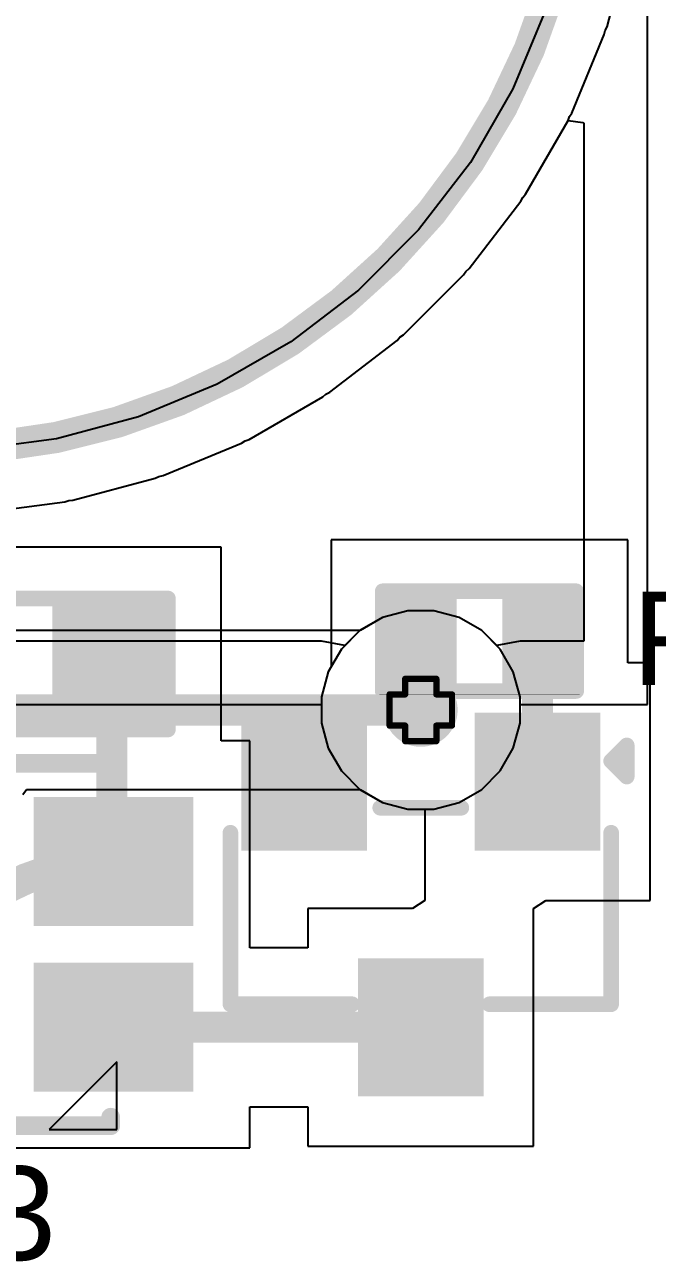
# Model space of a CAD drawing. Header units: inches. Extents: x -5 to 501, y -9 to 81.
# Drawn here: x 58.25 to 63.4, y 7.61 to 17.68 of the extents above; entities that cross this region are included whole.
import ezdxf

# ---------------------------------------------------------------- set-up
doc = ezdxf.new("R2010")
doc.units = ezdxf.units.IN
for name, color, linetype in [('Board Outline', 216, 'Continuous'), ('Bottom Layer', 5, 'Continuous'), ('Drill Drawing', 1, 'Continuous'), ('Ground', 16, 'Continuous'), ('Multi-Layer', 9, 'Continuous'), ('Power', 76, 'Continuous'), ('Top Layer', 1, 'Continuous'), ('Top Overlay', 2, 'Continuous'), ('Top Paste', 8, 'Continuous'), ('Top Solder', 216, 'Continuous'), ('Via Holes', 16, 'Continuous')]:
    doc.layers.add(name, color=color, linetype=linetype)
doc.styles.add('Arial', font='', dxfattribs={"height": 0.2})
doc.styles.get('Arial').set_extended_font_data('Arial')

msp = doc.modelspace()

# ---------------------------------------------------------------- hatches: boundary and pattern name
at = {"layer": 'Bottom Layer'}
h = msp.add_hatch(color=5, dxfattribs=at)
edge = h.paths.add_edge_path()
edge.add_arc((61.47636929999999, 12.09730118), 0.2999994, 0, 360)
at = {"layer": 'Ground'}
h = msp.add_hatch(color=16, dxfattribs=at)
edge = h.paths.add_edge_path()
edge.add_arc((61.47636929999999, 12.09730118), 0.2999994, 0, 360)
at = {"layer": 'Power'}
h = msp.add_hatch(color=76, dxfattribs=at)
edge = h.paths.add_edge_path()
edge.add_arc((61.47636929999999, 12.09730118), 0.2999994, 0, 360)
at = {"layer": 'Top Layer'}
for points in [[(59.34229177999999, 12.91649944), (59.34229177999999, 12.02749944), (58.58029178, 12.02749944), (58.58029178, 12.91649944)], [(61.2553893, 12.34055952), (61.2553893, 12.97555952), (61.71258929999999, 12.97555952), (61.71258929999999, 12.34055952)], [(62.1951893, 12.34055952), (62.1951893, 12.97555952), (62.65238929999999, 12.97555952), (62.65238929999999, 12.34055952)], [(60.93636910999999, 11.05354025), (60.11636820999999, 11.05354025), (60.11636820999999, 11.97354095), (60.93636910999999, 11.97354095)], [(62.83637038999999, 11.05354025), (62.01636949, 11.05354025), (62.01636949, 11.97354095), (62.83637038999999, 11.97354095)], [(59.57633118999999, 10.38853904), (58.37633105, 10.38853904), (58.37633105, 11.33853968), (59.57633118999999, 11.33853968)], [(59.57633118999999, 9.038539199999999), (58.37633105, 9.038539199999999), (58.37633105, 9.98853984), (59.57633118999999, 9.98853984)], [(61.88636974999999, 9.05353917), (61.06636885, 9.05353917), (61.06636885, 9.97353987), (61.88636974999999, 9.97353987)]]:
    msp.add_hatch(color=1, dxfattribs=at).paths.add_polyline_path(points)
h = msp.add_hatch(color=1, dxfattribs=at)
edge = h.paths.add_edge_path()
edge.add_arc((61.47636929999999, 12.09730118), 0.2999994, 0, 360)
at = {"layer": 'Top Paste'}
for points in [[(59.34229177999999, 12.91649944), (59.34229177999999, 12.02749944), (58.58029178, 12.02749944), (58.58029178, 12.91649944)], [(61.2553893, 12.34055952), (61.2553893, 12.97555952), (61.71258929999999, 12.97555952), (61.71258929999999, 12.34055952)], [(62.1951893, 12.34055952), (62.1951893, 12.97555952), (62.65238929999999, 12.97555952), (62.65238929999999, 12.34055952)], [(60.93636910999999, 11.05354025), (60.11636820999999, 11.05354025), (60.11636820999999, 11.97354095), (60.93636910999999, 11.97354095)], [(62.83637038999999, 11.05354025), (62.01636949, 11.05354025), (62.01636949, 11.97354095), (62.83637038999999, 11.97354095)], [(59.57633118999999, 10.38853904), (58.37633105, 10.38853904), (58.37633105, 11.33853968), (59.57633118999999, 11.33853968)], [(59.57633118999999, 9.038539199999999), (58.37633105, 9.038539199999999), (58.37633105, 9.98853984), (59.57633118999999, 9.98853984)], [(61.88636974999999, 9.05353917), (61.06636885, 9.05353917), (61.06636885, 9.97353987), (61.88636974999999, 9.97353987)]]:
    msp.add_hatch(color=8, dxfattribs=at).paths.add_polyline_path(points)
at = {"layer": 'Top Solder'}
for points in [[(59.44389177999999, 13.01809944), (59.44389177999999, 11.92589944), (58.47869178, 11.92589944), (58.47869178, 13.01809944)], [(61.20038814, 12.28555836), (61.20038814, 13.03056068), (61.76759045999999, 13.03056068), (61.76759045999999, 12.28555836)], [(62.14018814, 12.28555836), (62.14018814, 13.03056068), (62.70739045999999, 13.03056068), (62.70739045999999, 12.28555836)], [(61.03796910999999, 10.95194025), (60.01476820999999, 10.95194025), (60.01476820999999, 12.07514095), (61.03796910999999, 12.07514095)], [(62.93797038999999, 10.95194025), (61.91476949, 10.95194025), (61.91476949, 12.07514095), (62.93797038999999, 12.07514095)], [(59.62634379, 10.33852644), (58.32631845, 10.33852644), (58.32631845, 11.38855228), (59.62634379, 11.38855228)], [(61.98796974999999, 8.95193917), (60.96476885, 8.95193917), (60.96476885, 10.07513987), (61.98796974999999, 10.07513987)], [(59.62634379, 8.9885266), (58.32631845, 8.9885266), (58.32631845, 10.03855244), (59.62634379, 10.03855244)]]:
    msp.add_hatch(color=216, dxfattribs=at).paths.add_polyline_path(points)
at = {"layer": 'Via Holes'}
h = msp.add_hatch(color=7, dxfattribs=at)
edge = h.paths.add_edge_path()
edge.add_arc((61.47636929999999, 12.09730118), 0.1499997, 0, 360)

# ---------------------------------------------------------------- linework, layer by layer
at = {"layer": 'Board Outline'}
msp.add_lwpolyline([(62.7614061, 19.49844462, 0.254, 0.254, 1), (52.19500609999999, 19.49844462, 0.254, 0.254, 1)], format="xyseb", close=True, dxfattribs=at)
at = {"layer": 'Bottom Layer'}
for p, q in [((62.99206349999999, 17.66251484), (63.1713113, 18.33147464)), ((62.97028554, 17.59836206), (62.9769505, 17.63186974)), ((62.9769505, 17.63186974), (62.99206349999999, 17.66251484)), ((62.70525686, 16.95851828), (62.97028554, 17.59836206)), ((62.67528994, 16.89775386), (62.6862729, 16.93010584)), ((62.6862729, 16.93010584), (62.70525686, 16.95851828)), ((62.3290092, 16.29798112), (62.67528994, 16.89775386)), ((61.86976704, 15.69220636), (62.29136894000001, 16.241649)), ((62.29136894000001, 16.241649), (62.30648193999999, 16.2722941)), ((62.30648193999999, 16.2722941), (62.3290092, 16.29798112)), ((61.33538152, 15.15155212), (61.82509606, 15.64126666)), ((61.82509606, 15.64126666), (61.84408001999999, 15.6696791)), ((61.84408001999999, 15.6696791), (61.86976704, 15.69220636)), ((60.73500172, 14.68527924), (61.28444182, 15.10688114)), ((61.28444182, 15.10688114), (61.30696654, 15.13256562)), ((61.30696654, 15.13256562), (61.33538152, 15.15155212)), ((60.07889432, 14.30135824), (60.67866706, 14.64763898)), ((60.67866706, 14.64763898), (60.70435154, 14.6701637)), ((60.70435154, 14.6701637), (60.73500172, 14.68527924)), ((60.04653725999999, 14.29037528), (60.07889432, 14.30135824)), ((59.37828612, 14.00636264), (60.01812735999999, 14.27139132)), ((60.01812735999999, 14.27139132), (60.04653725999999, 14.29037528)), ((59.31413334, 13.98458468), (59.34478097999999, 13.99969768)), ((59.34478097999999, 13.99969768), (59.37828612, 14.00636264)), ((58.64517353999999, 13.80533688), (59.31413334, 13.98458468)), ((58.57872206, 13.79212126), (58.6110715, 13.80310168)), ((58.6110715, 13.80310168), (58.64517353999999, 13.80533688)), ((57.89208894, 13.70172266), (58.57872206, 13.79212126)), ((61.3699941, 12.90530058), (61.16449286, 12.85023592)), ((61.5827445, 12.90530058), (61.3699941, 12.90530058)), ((61.78824573999999, 12.85023592), (61.5827445, 12.90530058)), ((61.16449286, 12.85023592), (60.98177287999999, 12.7447421)), ((61.97249226, 12.74386072), (61.78824573999999, 12.85023592)), ((60.98177287999999, 12.7447421), (52.30240238, 12.7447421)), ((62.12292884, 12.59342414), (61.97249226, 12.74386072)), ((62.22930404, 12.40917762), (62.12292884, 12.59342414)), ((62.28436869999999, 12.20367638), (62.22930404, 12.40917762)), ((62.28436869999999, 11.99092598), (62.28436869999999, 12.20367638)), ((62.22930404, 11.78542474), (62.28436869999999, 11.99092598)), ((62.12292884, 11.60117822), (62.22930404, 11.78542474)), ((61.97249226, 11.45074164), (62.12292884, 11.60117822)), ((58.23739939999999, 11.40937266), (58.26846614, 11.44986026)), ((58.26846614, 11.44986026), (60.98177287999999, 11.44986026)), ((60.98177287999999, 11.44986026), (61.16449286, 11.34436644)), ((61.78824573999999, 11.34436644), (61.97249226, 11.45074164)), ((61.16449286, 11.34436644), (61.3699941, 11.28930178)), ((61.3699941, 11.28930178), (61.5827445, 11.28930178)), ((61.5827445, 11.28930178), (61.78824573999999, 11.34436644))]:
    msp.add_line(p, q, dxfattribs=at)
msp.add_lwpolyline([(52.30240238, 12.09730118, 0.254, 0.254, 0), (61.47636929999999, 12.09730118, 0.254, 0.254, 0)], format="xyseb", dxfattribs=at)
msp.add_lwpolyline([(61.41286929999999, 12.09730118, 0.127, 0.127, 1), (61.5398693, 12.09730118, 0.127, 0.127, 1)], format="xyseb", close=True, dxfattribs=at)
at = {"layer": 'Drill Drawing'}
for points in [[(61.34936929999999, 12.22430118, 0.0508, 0.0508, 0), (61.34936929999999, 12.35130118, 0.0508, 0.0508, 0)], [(61.34936929999999, 12.35130118, 0.0508, 0.0508, 0), (61.6033693, 12.35130118, 0.0508, 0.0508, 0)], [(61.6033693, 12.22430118, 0.0508, 0.0508, 0), (61.6033693, 12.35130118, 0.0508, 0.0508, 0)], [(61.2223693, 11.97030118, 0.0508, 0.0508, 0), (61.2223693, 12.22430118, 0.0508, 0.0508, 0)], [(61.2223693, 12.22430118, 0.0508, 0.0508, 0), (61.34936929999999, 12.22430118, 0.0508, 0.0508, 0)], [(61.6033693, 12.22430118, 0.0508, 0.0508, 0), (61.7303693, 12.22430118, 0.0508, 0.0508, 0)], [(61.7303693, 11.97030118, 0.0508, 0.0508, 0), (61.7303693, 12.22430118, 0.0508, 0.0508, 0)], [(61.2223693, 11.97030118, 0.0508, 0.0508, 0), (61.34936929999999, 11.97030118, 0.0508, 0.0508, 0)], [(61.34936929999999, 11.84330118, 0.0508, 0.0508, 0), (61.34936929999999, 11.97030118, 0.0508, 0.0508, 0)], [(61.6033693, 11.97030118, 0.0508, 0.0508, 0), (61.7303693, 11.97030118, 0.0508, 0.0508, 0)], [(61.6033693, 11.84330118, 0.0508, 0.0508, 0), (61.6033693, 11.97030118, 0.0508, 0.0508, 0)], [(61.34936929999999, 11.84330118, 0.0508, 0.0508, 0), (61.6033693, 11.84330118, 0.0508, 0.0508, 0)]]:
    msp.add_lwpolyline(points, format="xyseb", dxfattribs=at)
for points in [[(61.3366693, 12.35130118, 0.0254, 0.0254, 1), (61.3620693, 12.35130118, 0.0254, 0.0254, 1)], [(61.3366693, 12.35130118, 0.0254, 0.0254, 1), (61.3620693, 12.35130118, 0.0254, 0.0254, 1)], [(61.59066929999999, 12.35130118, 0.0254, 0.0254, 1), (61.61606929999999, 12.35130118, 0.0254, 0.0254, 1)], [(61.59066929999999, 12.35130118, 0.0254, 0.0254, 1), (61.61606929999999, 12.35130118, 0.0254, 0.0254, 1)], [(61.20966929999999, 12.22430118, 0.0254, 0.0254, 1), (61.2350693, 12.22430118, 0.0254, 0.0254, 1)], [(61.20966929999999, 12.22430118, 0.0254, 0.0254, 1), (61.2350693, 12.22430118, 0.0254, 0.0254, 1)], [(61.3366693, 12.22430118, 0.0254, 0.0254, 1), (61.3620693, 12.22430118, 0.0254, 0.0254, 1)], [(61.3366693, 12.22430118, 0.0254, 0.0254, 1), (61.3620693, 12.22430118, 0.0254, 0.0254, 1)], [(61.59066929999999, 12.22430118, 0.0254, 0.0254, 1), (61.61606929999999, 12.22430118, 0.0254, 0.0254, 1)], [(61.59066929999999, 12.22430118, 0.0254, 0.0254, 1), (61.61606929999999, 12.22430118, 0.0254, 0.0254, 1)], [(61.71766929999999, 12.22430118, 0.0254, 0.0254, 1), (61.7430693, 12.22430118, 0.0254, 0.0254, 1)], [(61.71766929999999, 12.22430118, 0.0254, 0.0254, 1), (61.7430693, 12.22430118, 0.0254, 0.0254, 1)], [(61.20966929999999, 11.97030118, 0.0254, 0.0254, 1), (61.2350693, 11.97030118, 0.0254, 0.0254, 1)], [(61.20966929999999, 11.97030118, 0.0254, 0.0254, 1), (61.2350693, 11.97030118, 0.0254, 0.0254, 1)], [(61.3366693, 11.97030118, 0.0254, 0.0254, 1), (61.3620693, 11.97030118, 0.0254, 0.0254, 1)], [(61.3366693, 11.97030118, 0.0254, 0.0254, 1), (61.3620693, 11.97030118, 0.0254, 0.0254, 1)], [(61.59066929999999, 11.97030118, 0.0254, 0.0254, 1), (61.61606929999999, 11.97030118, 0.0254, 0.0254, 1)], [(61.59066929999999, 11.97030118, 0.0254, 0.0254, 1), (61.61606929999999, 11.97030118, 0.0254, 0.0254, 1)], [(61.71766929999999, 11.97030118, 0.0254, 0.0254, 1), (61.7430693, 11.97030118, 0.0254, 0.0254, 1)], [(61.71766929999999, 11.97030118, 0.0254, 0.0254, 1), (61.7430693, 11.97030118, 0.0254, 0.0254, 1)], [(61.3366693, 11.84330118, 0.0254, 0.0254, 1), (61.3620693, 11.84330118, 0.0254, 0.0254, 1)], [(61.3366693, 11.84330118, 0.0254, 0.0254, 1), (61.3620693, 11.84330118, 0.0254, 0.0254, 1)], [(61.59066929999999, 11.84330118, 0.0254, 0.0254, 1), (61.61606929999999, 11.84330118, 0.0254, 0.0254, 1)], [(61.59066929999999, 11.84330118, 0.0254, 0.0254, 1), (61.61606929999999, 11.84330118, 0.0254, 0.0254, 1)]]:
    msp.add_lwpolyline(points, format="xyseb", close=True, dxfattribs=at)
at = {"layer": 'Ground'}
for p, q in [((62.99206349999999, 17.66251484), (63.1713113, 18.33147464)), ((62.97028554, 17.59836206), (62.9769505, 17.63186974)), ((62.9769505, 17.63186974), (62.99206349999999, 17.66251484)), ((62.70525686, 16.95851828), (62.97028554, 17.59836206)), ((62.67528994, 16.89775386), (62.6862729, 16.93010584)), ((62.6862729, 16.93010584), (62.70525686, 16.95851828)), ((62.3290092, 16.29798112), (62.67528994, 16.89775386)), ((61.86976704, 15.69220636), (62.29136894000001, 16.241649)), ((62.29136894000001, 16.241649), (62.30648193999999, 16.2722941)), ((62.30648193999999, 16.2722941), (62.3290092, 16.29798112)), ((61.33538152, 15.15155212), (61.82509606, 15.64126666)), ((61.82509606, 15.64126666), (61.84408001999999, 15.6696791)), ((61.84408001999999, 15.6696791), (61.86976704, 15.69220636)), ((60.73500172, 14.68527924), (61.28444182, 15.10688114)), ((61.28444182, 15.10688114), (61.30696654, 15.13256562)), ((61.30696654, 15.13256562), (61.33538152, 15.15155212)), ((60.07889432, 14.30135824), (60.67866706, 14.64763898)), ((60.67866706, 14.64763898), (60.70435154, 14.6701637)), ((60.70435154, 14.6701637), (60.73500172, 14.68527924)), ((60.04653725999999, 14.29037528), (60.07889432, 14.30135824)), ((59.37828612, 14.00636264), (60.01812735999999, 14.27139132)), ((60.01812735999999, 14.27139132), (60.04653725999999, 14.29037528)), ((59.31413334, 13.98458468), (59.34478097999999, 13.99969768)), ((59.34478097999999, 13.99969768), (59.37828612, 14.00636264)), ((58.64517353999999, 13.80533688), (59.31413334, 13.98458468)), ((58.57872206, 13.79212126), (58.6110715, 13.80310168)), ((58.6110715, 13.80310168), (58.64517353999999, 13.80533688)), ((57.89208894, 13.70172266), (58.57872206, 13.79212126)), ((61.3699941, 12.90530058), (61.16449286, 12.85023592)), ((61.5827445, 12.90530058), (61.3699941, 12.90530058)), ((61.78824573999999, 12.85023592), (61.5827445, 12.90530058)), ((61.16449286, 12.85023592), (60.98024634, 12.74386072)), ((61.97249226, 12.74386072), (61.78824573999999, 12.85023592)), ((60.98024634, 12.74386072), (60.82980976, 12.59342414)), ((62.12292884, 12.59342414), (61.97249226, 12.74386072)), ((60.82980976, 12.59342414), (60.72343455999999, 12.40917762)), ((62.22930404, 12.40917762), (62.12292884, 12.59342414)), ((60.72343455999999, 12.40917762), (60.66836989999999, 12.20367638)), ((62.28436869999999, 12.20367638), (62.22930404, 12.40917762)), ((60.66836989999999, 12.20367638), (60.66836989999999, 11.99092598)), ((62.28436869999999, 11.99092598), (62.28436869999999, 12.20367638)), ((60.66836989999999, 11.99092598), (60.72343455999999, 11.78542474)), ((62.22930404, 11.78542474), (62.28436869999999, 11.99092598)), ((60.72343455999999, 11.78542474), (60.82980976, 11.60117822)), ((62.12292884, 11.60117822), (62.22930404, 11.78542474)), ((60.82980976, 11.60117822), (60.98024634, 11.45074164)), ((61.97249226, 11.45074164), (62.12292884, 11.60117822)), ((60.98024634, 11.45074164), (61.16449286, 11.34436644)), ((61.78824573999999, 11.34436644), (61.97249226, 11.45074164)), ((61.16449286, 11.34436644), (61.3699941, 11.28930178)), ((61.3699941, 11.28930178), (61.5827445, 11.28930178)), ((61.5827445, 11.28930178), (61.78824573999999, 11.34436644))]:
    msp.add_line(p, q, dxfattribs=at)
at = {"layer": 'Multi-Layer'}
for p, q in [((62.4917597, 17.79657096), (62.22673102, 17.15672972)), ((62.22673102, 17.15672972), (61.88045028, 16.55695698)), ((61.88045028, 16.55695698), (61.45884837999999, 16.00751434)), ((61.45884837999999, 16.00751434), (60.96913383999999, 15.5177998)), ((60.96913383999999, 15.5177998), (60.4196912, 15.0961979)), ((60.4196912, 15.0961979), (59.81991845999999, 14.74991716)), ((59.81991845999999, 14.74991716), (59.18007722, 14.48488848)), ((59.18007722, 14.48488848), (58.51111741999999, 14.30564068)), ((58.51111741999999, 14.30564068), (57.82448429999999, 14.21524462))]:
    msp.add_line(p, q, dxfattribs=at)
at = {"layer": 'Power'}
for p, q in [((63.3222, 12.1412), (63.3222, 31.0642)), ((62.3290092, 16.29798112), (62.67528994, 16.89775132)), ((62.67528994, 16.89775132), (62.79627014, 16.88159184)), ((62.79627014, 16.88159184), (62.80424827999999, 16.87807394)), ((62.80424827999999, 16.87807394), (62.80424827999999, 12.65915172)), ((61.86976704, 15.69220636), (62.29136894000001, 16.241649)), ((62.29136894000001, 16.241649), (62.30648193999999, 16.2722941)), ((62.30648193999999, 16.2722941), (62.3290092, 16.29798112)), ((61.33538152, 15.15155212), (61.82509606, 15.64126666)), ((61.82509606, 15.64126666), (61.84408001999999, 15.6696791)), ((61.84408001999999, 15.6696791), (61.86976704, 15.69220636)), ((60.73500172, 14.68527924), (61.28444182, 15.10688114)), ((61.28444182, 15.10688114), (61.30696654, 15.13256562)), ((61.30696654, 15.13256562), (61.33538152, 15.15155212)), ((60.07889432, 14.30135824), (60.67866706, 14.64763898)), ((60.67866706, 14.64763898), (60.70435154, 14.6701637)), ((60.70435154, 14.6701637), (60.73500172, 14.68527924)), ((60.04653725999999, 14.29037528), (60.07889432, 14.30135824)), ((59.37828612, 14.00636264), (60.01812735999999, 14.27139132)), ((60.01812735999999, 14.27139132), (60.04653725999999, 14.29037528)), ((59.31413334, 13.98458468), (59.34478097999999, 13.99969768)), ((59.34478097999999, 13.99969768), (59.37828612, 14.00636264)), ((58.64517353999999, 13.80533688), (59.31413334, 13.98458468)), ((58.57872206, 13.79212126), (58.6110715, 13.80310168)), ((58.6110715, 13.80310168), (58.64517353999999, 13.80533688)), ((57.89208894, 13.70172266), (58.57872206, 13.79212126)), ((61.3699941, 12.90530058), (61.16449286, 12.85023592)), ((61.5827445, 12.90530058), (61.3699941, 12.90530058)), ((61.78824573999999, 12.85023592), (61.5827445, 12.90530058)), ((61.16449286, 12.85023592), (60.98024634, 12.74386072)), ((61.97249226, 12.74386072), (61.78824573999999, 12.85023592)), ((60.98024634, 12.74386072), (60.85784881999999, 12.6214632)), ((62.09488978, 12.6214632), (61.97249226, 12.74386072)), ((60.66836989999999, 12.65915172), (46.29198005999999, 12.65915172)), ((60.85784881999999, 12.6214632), (60.66836989999999, 12.65915172)), ((62.28436869999999, 12.65915172), (62.09488978, 12.6214632)), ((62.80424827999999, 12.65915172), (62.28436869999999, 12.65915172)), ((46.29198005999999, 12.1412), (60.66836989999999, 12.1412)), ((60.66836989999999, 12.1412), (60.66836989999999, 11.99092598)), ((62.28436869999999, 11.99092598), (62.28436869999999, 12.1412)), ((62.28436869999999, 12.1412), (63.3222, 12.1412)), ((60.66836989999999, 11.99092598), (60.72343455999999, 11.78542474)), ((62.22930404, 11.78542474), (62.28436869999999, 11.99092598)), ((60.72343455999999, 11.78542474), (60.82980976, 11.60117822)), ((62.12292884, 11.60117822), (62.22930404, 11.78542474)), ((60.82980976, 11.60117822), (60.98024634, 11.45074164)), ((61.97249226, 11.45074164), (62.12292884, 11.60117822)), ((60.98024634, 11.45074164), (61.16449286, 11.34436644)), ((61.78824573999999, 11.34436644), (61.97249226, 11.45074164)), ((61.16449286, 11.34436644), (61.3699941, 11.28930178)), ((61.3699941, 11.28930178), (61.5827445, 11.28930178)), ((61.5827445, 11.28930178), (61.78824573999999, 11.34436644))]:
    msp.add_line(p, q, dxfattribs=at)
at = {"layer": 'Top Layer'}
for p, q in [((62.99206349999999, 17.66251484), (63.1713113, 18.33147464)), ((62.97028554, 17.59836206), (62.9769505, 17.63186974)), ((62.9769505, 17.63186974), (62.99206349999999, 17.66251484)), ((62.70525686, 16.95851828), (62.97028554, 17.59836206)), ((62.67528994, 16.89775386), (62.6862729, 16.93010584)), ((62.6862729, 16.93010584), (62.70525686, 16.95851828)), ((62.3290092, 16.29798112), (62.67528994, 16.89775386)), ((61.86976704, 15.69220636), (62.29136894000001, 16.241649)), ((62.29136894000001, 16.241649), (62.30648193999999, 16.2722941)), ((62.30648193999999, 16.2722941), (62.3290092, 16.29798112)), ((61.33538152, 15.15155212), (61.82509606, 15.64126666)), ((61.82509606, 15.64126666), (61.84408001999999, 15.6696791)), ((61.84408001999999, 15.6696791), (61.86976704, 15.69220636)), ((60.73500172, 14.68527924), (61.28444182, 15.10688114)), ((61.28444182, 15.10688114), (61.30696654, 15.13256562)), ((61.30696654, 15.13256562), (61.33538152, 15.15155212)), ((60.07889432, 14.30135824), (60.67866706, 14.64763898)), ((60.67866706, 14.64763898), (60.70435154, 14.6701637)), ((60.70435154, 14.6701637), (60.73500172, 14.68527924)), ((60.04653725999999, 14.29037528), (60.07889432, 14.30135824)), ((59.37828612, 14.00636264), (60.01812735999999, 14.27139132)), ((60.01812735999999, 14.27139132), (60.04653725999999, 14.29037528)), ((59.31413334, 13.98458468), (59.34478097999999, 13.99969768)), ((59.34478097999999, 13.99969768), (59.37828612, 14.00636264)), ((58.64517353999999, 13.80533688), (59.31413334, 13.98458468)), ((58.57872206, 13.79212126), (58.6110715, 13.80310168)), ((58.6110715, 13.80310168), (58.64517353999999, 13.80533688)), ((57.89208894, 13.70172266), (58.57872206, 13.79212126)), ((59.85029177999999, 13.42449944), (56.54829178, 13.42449944)), ((59.85029177999999, 11.84653968), (59.85029177999999, 13.42449944)), ((63.16038929999999, 13.48355952), (60.7473893, 13.48355952)), ((60.7473893, 13.48355952), (60.7473893, 12.45066852)), ((63.16038929999999, 12.48153968), (63.16038929999999, 13.48355952)), ((60.72343455999999, 12.40917762), (60.66836989999999, 12.20367638)), ((60.7473893, 12.45066852), (60.72343455999999, 12.40917762)), ((63.34436912, 12.48153968), (63.16038929999999, 12.48153968)), ((63.34436912, 10.54554152), (63.34436912, 12.48153968)), ((60.66836989999999, 12.20367638), (60.66836989999999, 11.99092598)), ((60.66836989999999, 11.99092598), (60.72343455999999, 11.78542474)), ((60.08432992, 11.84653968), (59.85029177999999, 11.84653968)), ((60.08432992, 10.16098044), (60.08432992, 11.84653968)), ((60.72343455999999, 11.78542474), (60.82980976, 11.60117822)), ((60.82980976, 11.60117822), (60.98024634, 11.45074164)), ((60.98024634, 11.45074164), (61.16449286, 11.34436644)), ((61.16449286, 11.34436644), (61.3699941, 11.28930178)), ((61.3699941, 11.28930178), (61.50837075999999, 11.28930178)), ((61.50837075999999, 11.28930178), (61.50837075999999, 10.60854114)), ((61.50837075999999, 10.60854114), (61.50836821999999, 10.54554406)), ((61.40788074, 10.4815386), (60.55837011999999, 10.4815386)), ((60.55837011999999, 10.4815386), (60.55837011999999, 10.16098044)), ((61.50836821999999, 10.54554406), (61.40788074, 10.4815386)), ((62.39436848, 10.41853898), (62.39437101999999, 10.48153606)), ((62.39437101999999, 10.48153606), (62.4948585, 10.54554152)), ((62.4948585, 10.54554152), (63.34436912, 10.54554152)), ((62.39436848, 8.545540439999998), (62.39436848, 10.41853898)), ((60.55837011999999, 10.16098044), (60.08432992, 10.16098044)), ((60.08432992, 8.5305392), (60.08432992, 8.866098599999999)), ((60.08432992, 8.866098599999999), (60.55837011999999, 8.866098599999999)), ((60.55837011999999, 8.866098599999999), (60.55837011999999, 8.545540439999998)), ((57.86833232, 8.5305392), (60.08432992, 8.5305392)), ((60.55837011999999, 8.545540439999998), (62.39436848, 8.545540439999998))]:
    msp.add_line(p, q, dxfattribs=at)
for points in [[(61.47636929999999, 12.09730118, 0.254, 0.254, 0), (61.47636929999999, 12.65805952, 0.254, 0.254, 0)], [(61.47636929999999, 12.65805952, 0.254, 0.254, 0), (61.4839893, 12.65805952, 0.254, 0.254, 0)], [(62.4237893, 12.65805952, 0.254, 0.254, 0), (62.42636994, 12.65547888, 0.254, 0.254, 0)], [(62.42636994, 11.5135406, 0.254, 0.254, 0), (62.42636994, 12.65547888, 0.254, 0.254, 0)], [(58.96129178, 10.89984866, 0.254, 0.254, 0), (58.96129178, 12.47199944, 0.254, 0.254, 0)], [(57.65239167999999, 10.31514574, 0.254, 0.254, -0.1989121140703354), (58.97632857999999, 10.86353936, 0.254, 0.254, 0)], [(58.97632857999999, 10.8635419, 0.254, 0.254, -0.1988972853319151), (58.96129178, 10.89984866, 0.254, 0.254, 0)], [(58.97633112, 9.51353952, 0.254, 0.254, 0), (61.47636929999999, 9.51353952, 0.254, 0.254, 0)]]:
    msp.add_lwpolyline(points, format="xyseb", dxfattribs=at)
for points in [[(61.41286929999999, 12.65805952, 0.127, 0.127, 1), (61.5398693, 12.65805952, 0.127, 0.127, 1)], [(61.41286929999999, 12.65805952, 0.127, 0.127, 1), (61.5398693, 12.65805952, 0.127, 0.127, 1)], [(61.4204893, 12.65805952, 0.127, 0.127, 1), (61.5474893, 12.65805952, 0.127, 0.127, 1)], [(62.3602893, 12.65805952, 0.127, 0.127, 1), (62.48728929999999, 12.65805952, 0.127, 0.127, 1)], [(62.36286994, 12.65547888, 0.127, 0.127, 1), (62.48986994, 12.65547888, 0.127, 0.127, 1)], [(62.36286994, 12.65547888, 0.127, 0.127, 1), (62.48986994, 12.65547888, 0.127, 0.127, 1)], [(58.89779177999999, 12.47199944, 0.127, 0.127, 1), (59.02479178, 12.47199944, 0.127, 0.127, 1)], [(61.41286929999999, 12.09730118, 0.127, 0.127, 1), (61.5398693, 12.09730118, 0.127, 0.127, 1)], [(62.36286994, 11.5135406, 0.127, 0.127, 1), (62.48986994, 11.5135406, 0.127, 0.127, 1)], [(58.89779177999999, 10.89984866, 0.127, 0.127, 1), (59.02479178, 10.89984866, 0.127, 0.127, 1)], [(58.89779177999999, 10.89984866, 0.127, 0.127, 1), (59.02479178, 10.89984866, 0.127, 0.127, 1)], [(58.91282858, 10.8635419, 0.127, 0.127, 1), (59.03982857999999, 10.8635419, 0.127, 0.127, 1)], [(58.91282858, 10.86353936, 0.127, 0.127, 1), (59.03982857999999, 10.86353936, 0.127, 0.127, 1)], [(58.91283112, 9.51353952, 0.127, 0.127, 1), (59.03983112, 9.51353952, 0.127, 0.127, 1)], [(61.41286929999999, 9.51353952, 0.127, 0.127, 1), (61.5398693, 9.51353952, 0.127, 0.127, 1)]]:
    msp.add_lwpolyline(points, format="xyseb", close=True, dxfattribs=at)
at = {"layer": 'Top Overlay'}
for p, q in [((59.00193178, 9.23076386), (58.45257804, 8.681410119999999)), ((59.00193178, 8.681410119999999), (59.00193178, 9.23076386)), ((58.45257804, 8.681410119999999), (59.00193178, 8.681410119999999))]:
    msp.add_line(p, q, dxfattribs=at)
for points in [[(61.16648929999999, 12.25165952, 0.127, 0.127, 0), (61.16648929999999, 13.06445952, 0.127, 0.127, 0)], [(61.16648929999999, 13.06445952, 0.127, 0.127, 0), (62.7412893, 13.06445952, 0.127, 0.127, 0)], [(62.7412893, 12.25165952, 0.127, 0.127, 0), (62.7412893, 13.06445952, 0.127, 0.127, 0)], [(56.98009178, 13.00539944, 0.127, 0.127, 0), (59.41849178, 13.00539944, 0.127, 0.127, 0)], [(59.41849178, 11.93859944, 0.127, 0.127, 0), (59.41849178, 13.00539944, 0.127, 0.127, 0)], [(61.16648929999999, 12.25165952, 0.127, 0.127, 0), (62.7412893, 12.25165952, 0.127, 0.127, 0)], [(61.1410893, 12.22625952, 0.0032258, 0.0032258, 0), (62.7666893, 12.22625952, 0.0032258, 0.0032258, 0)], [(56.98009178, 11.93859944, 0.127, 0.127, 0), (59.41849178, 11.93859944, 0.127, 0.127, 0)], [(63.0257693, 11.68194006, 0.127, 0.127, 0), (63.1527693, 11.80894006, 0.127, 0.127, 0)], [(63.1527693, 11.55494006, 0.127, 0.127, 0), (63.1527693, 11.80894006, 0.127, 0.127, 0)], [(55.75250724, 11.66364952, 0.1519936, 0.1519936, 0), (58.95262784, 11.66364952, 0.1519936, 0.1519936, 0)], [(58.95262784, 11.59382492, 0.1519936, 0.1519936, 0), (58.95262784, 11.66364952, 0.1519936, 0.1519936, 0)], [(63.0257693, 11.68194006, 0.127, 0.127, 0), (63.1527693, 11.55494006, 0.127, 0.127, 0)], [(61.1461693, 11.30094006, 0.127, 0.127, 0), (61.8065693, 11.30094006, 0.127, 0.127, 0)], [(59.9269693, 9.70074006, 0.127, 0.127, 0), (59.9269693, 11.09774006, 0.127, 0.127, 0)], [(63.0257693, 9.70074006, 0.127, 0.127, 0), (63.0257693, 11.09774006, 0.127, 0.127, 0)], [(59.9269693, 9.70074006, 0.127, 0.127, 0), (60.9175693, 9.70074006, 0.127, 0.127, 0)], [(62.0351693, 9.70074006, 0.127, 0.127, 0), (63.0257693, 9.70074006, 0.127, 0.127, 0)], [(55.75250724, 8.711280519999999, 0.1519936, 0.1519936, 0), (58.95262784, 8.711280519999999, 0.1519936, 0.1519936, 0)], [(58.95262784, 8.711280519999999, 0.1519936, 0.1519936, 0), (58.95262784, 8.78110512, 0.1519936, 0.1519936, 0)]]:
    msp.add_lwpolyline(points, format="xyseb", dxfattribs=at)
for points in [[(61.1347393, 13.06445952, 0.0635, 0.0635, 1), (61.1982393, 13.06445952, 0.0635, 0.0635, 1)], [(61.1347393, 13.06445952, 0.0635, 0.0635, 1), (61.1982393, 13.06445952, 0.0635, 0.0635, 1)], [(62.7095393, 13.06445952, 0.0635, 0.0635, 1), (62.77303929999999, 13.06445952, 0.0635, 0.0635, 1)], [(62.7095393, 13.06445952, 0.0635, 0.0635, 1), (62.77303929999999, 13.06445952, 0.0635, 0.0635, 1)], [(59.38674178, 13.00539944, 0.0635, 0.0635, 1), (59.45024178, 13.00539944, 0.0635, 0.0635, 1)], [(59.38674178, 13.00539944, 0.0635, 0.0635, 1), (59.45024178, 13.00539944, 0.0635, 0.0635, 1)], [(61.1347393, 12.25165952, 0.0635, 0.0635, 1), (61.1982393, 12.25165952, 0.0635, 0.0635, 1)], [(61.1347393, 12.25165952, 0.0635, 0.0635, 1), (61.1982393, 12.25165952, 0.0635, 0.0635, 1)], [(62.7095393, 12.25165952, 0.0635, 0.0635, 1), (62.77303929999999, 12.25165952, 0.0635, 0.0635, 1)], [(62.7095393, 12.25165952, 0.0635, 0.0635, 1), (62.77303929999999, 12.25165952, 0.0635, 0.0635, 1)], [(61.14028411999999, 12.22625952, 0.0016129, 0.0016129, 1), (61.14189448, 12.22625952, 0.0016129, 0.0016129, 1)], [(62.76588412, 12.22625952, 0.0016129, 0.0016129, 1), (62.76749448, 12.22625952, 0.0016129, 0.0016129, 1)], [(59.38674178, 11.93859944, 0.0635, 0.0635, 1), (59.45024178, 11.93859944, 0.0635, 0.0635, 1)], [(59.38674178, 11.93859944, 0.0635, 0.0635, 1), (59.45024178, 11.93859944, 0.0635, 0.0635, 1)], [(63.12101929999999, 11.80894006, 0.0635, 0.0635, 1), (63.18451929999999, 11.80894006, 0.0635, 0.0635, 1)], [(63.12101929999999, 11.80894006, 0.0635, 0.0635, 1), (63.18451929999999, 11.80894006, 0.0635, 0.0635, 1)], [(58.91462943999999, 11.66364952, 0.07599679999999999, 0.07599679999999999, 1), (58.99062624, 11.66364952, 0.07599679999999999, 0.07599679999999999, 1)], [(58.91462943999999, 11.66364952, 0.07599679999999999, 0.07599679999999999, 1), (58.99062624, 11.66364952, 0.07599679999999999, 0.07599679999999999, 1)], [(62.9940193, 11.68194006, 0.0635, 0.0635, 1), (63.0575193, 11.68194006, 0.0635, 0.0635, 1)], [(62.9940193, 11.68194006, 0.0635, 0.0635, 1), (63.0575193, 11.68194006, 0.0635, 0.0635, 1)], [(58.91462943999999, 11.59382492, 0.07599679999999999, 0.07599679999999999, 1), (58.99062624, 11.59382492, 0.07599679999999999, 0.07599679999999999, 1)], [(63.12101929999999, 11.55494006, 0.0635, 0.0635, 1), (63.18451929999999, 11.55494006, 0.0635, 0.0635, 1)], [(63.12101929999999, 11.55494006, 0.0635, 0.0635, 1), (63.18451929999999, 11.55494006, 0.0635, 0.0635, 1)], [(61.1144193, 11.30094006, 0.0635, 0.0635, 1), (61.1779193, 11.30094006, 0.0635, 0.0635, 1)], [(61.7748193, 11.30094006, 0.0635, 0.0635, 1), (61.83831929999999, 11.30094006, 0.0635, 0.0635, 1)], [(59.8952193, 11.09774006, 0.0635, 0.0635, 1), (59.9587193, 11.09774006, 0.0635, 0.0635, 1)], [(62.9940193, 11.09774006, 0.0635, 0.0635, 1), (63.0575193, 11.09774006, 0.0635, 0.0635, 1)], [(59.8952193, 9.70074006, 0.0635, 0.0635, 1), (59.9587193, 9.70074006, 0.0635, 0.0635, 1)], [(59.8952193, 9.70074006, 0.0635, 0.0635, 1), (59.9587193, 9.70074006, 0.0635, 0.0635, 1)], [(60.88581929999999, 9.70074006, 0.0635, 0.0635, 1), (60.9493193, 9.70074006, 0.0635, 0.0635, 1)], [(62.00341929999999, 9.70074006, 0.0635, 0.0635, 1), (62.06691929999999, 9.70074006, 0.0635, 0.0635, 1)], [(62.9940193, 9.70074006, 0.0635, 0.0635, 1), (63.0575193, 9.70074006, 0.0635, 0.0635, 1)], [(62.9940193, 9.70074006, 0.0635, 0.0635, 1), (63.0575193, 9.70074006, 0.0635, 0.0635, 1)], [(58.91462943999999, 8.78110512, 0.07599679999999999, 0.07599679999999999, 1), (58.99062624, 8.78110512, 0.07599679999999999, 0.07599679999999999, 1)], [(58.91462943999999, 8.711280519999999, 0.07599679999999999, 0.07599679999999999, 1), (58.99062624, 8.711280519999999, 0.07599679999999999, 0.07599679999999999, 1)], [(58.91462943999999, 8.711280519999999, 0.07599679999999999, 0.07599679999999999, 1), (58.99062624, 8.711280519999999, 0.07599679999999999, 0.07599679999999999, 1)]]:
    msp.add_lwpolyline(points, format="xyseb", close=True, dxfattribs=at)

# ---------------------------------------------------------------- texts
at = {"layer": 'Top Overlay', "style": 'Arial'}
for s, p in [('R38', (63.1962795, 12.30004398)), ('LED3', (55.8451639, 7.618183899999999))]:
    msp.add_text(s, height=0.7619999999999999, dxfattribs=at).set_placement(p)

doc.saveas('drawing.dxf')
